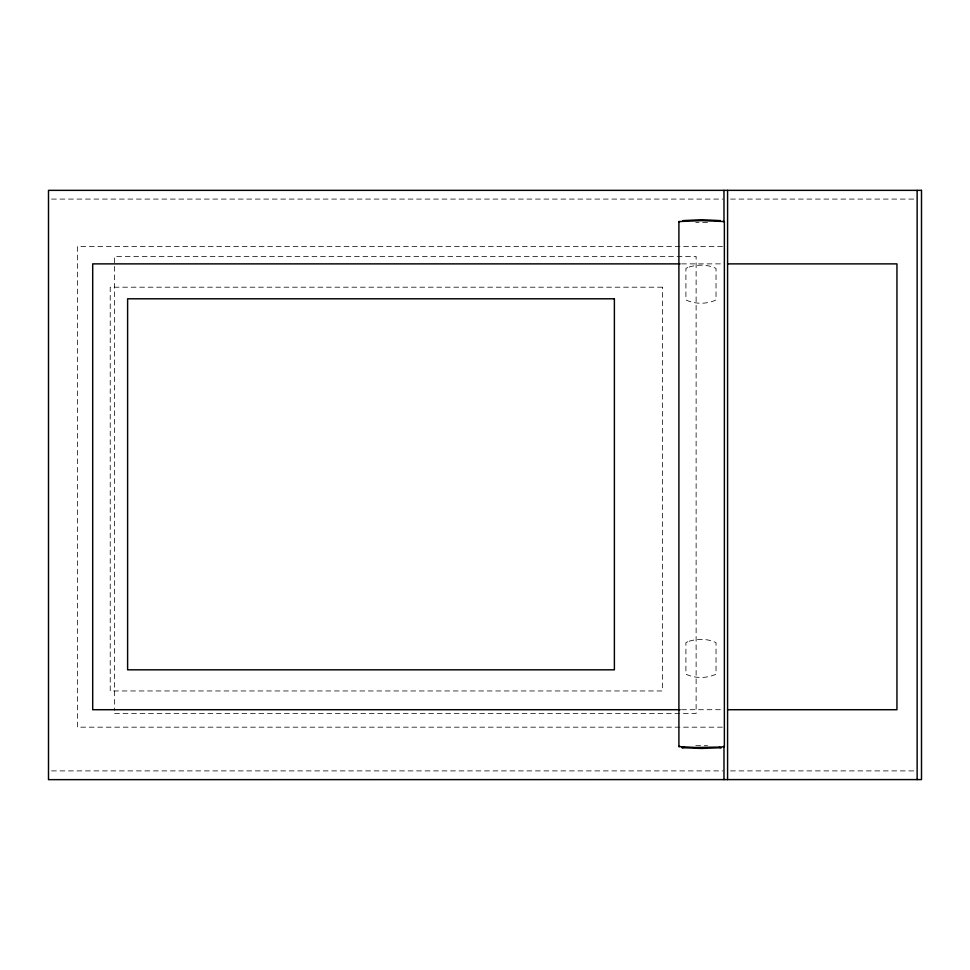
<?xml version="1.0" encoding="UTF-8"?>
<svg xmlns="http://www.w3.org/2000/svg" width="970" height="970" viewBox="0 0 970 970"><rect width="100%" height="100%" fill="white"/><g stroke="black" fill="none" stroke-linecap="round" stroke-linejoin="round"><path stroke-width="0.73" stroke-dasharray="4.85 3.64" d="M707.53 222.469L695.757 222.469M695.757 745.675L707.53 745.675M51.531 199.08L722.953 199.08M730.531 199.08L915.437 199.08M722.48 246.416L77.418 246.416L77.418 727.173L722.48 727.173M681.595 263.876L722.48 263.876M681.595 709.713L722.48 709.713M114.593 713.496L696.12 713.496L696.12 256.444L114.593 256.444L114.593 710.464M51.531 770.895L722.953 770.895M730.531 770.895L915.437 770.895M687.718 267.502L685.911 268.423L685.911 299.948C695.175 304.337 706.766 304.337 716.03 299.948L716.03 268.423C707.336 264.179 696.739 264.313 687.718 267.502M687.718 641.716L685.911 642.637L685.911 674.162C695.175 678.551 706.766 678.551 716.03 674.162L716.03 642.637C707.336 638.393 696.739 638.527 687.718 641.716M662.401 287.193L110.228 287.193L110.228 690.955L662.401 690.955L662.401 287.193"/><path stroke-width="1.45" d="M678.903 221.56L701.637 220.626L724.372 221.56L724.372 746.573L721.328 747.045L695.757 747.482L678.903 746.573L678.903 221.56L679.679 221.803M720.383 220.602L701.637 219.717L682.892 220.602M678.903 746.573L679.679 746.33M684.189 747.349L681.898 747.7L701.637 748.452L721.389 747.7L719.097 747.349M680.091 263.876L92.696 263.876L92.696 709.713L680.091 709.713M727.585 263.876L896.947 263.876L896.947 709.713L727.585 709.713M723.596 746.33L724.372 746.573M917.135 190.375L917.135 779.65M727.585 190.375L727.585 779.65M723.984 190.375L723.984 221.875M723.984 746.912L723.984 779.65M921.5 190.35L48.5 190.35L48.5 779.65L921.5 779.589L921.5 190.35M614.386 298.796L127.616 298.796L127.616 669.821L614.386 669.821L614.386 298.796"/></g></svg>
